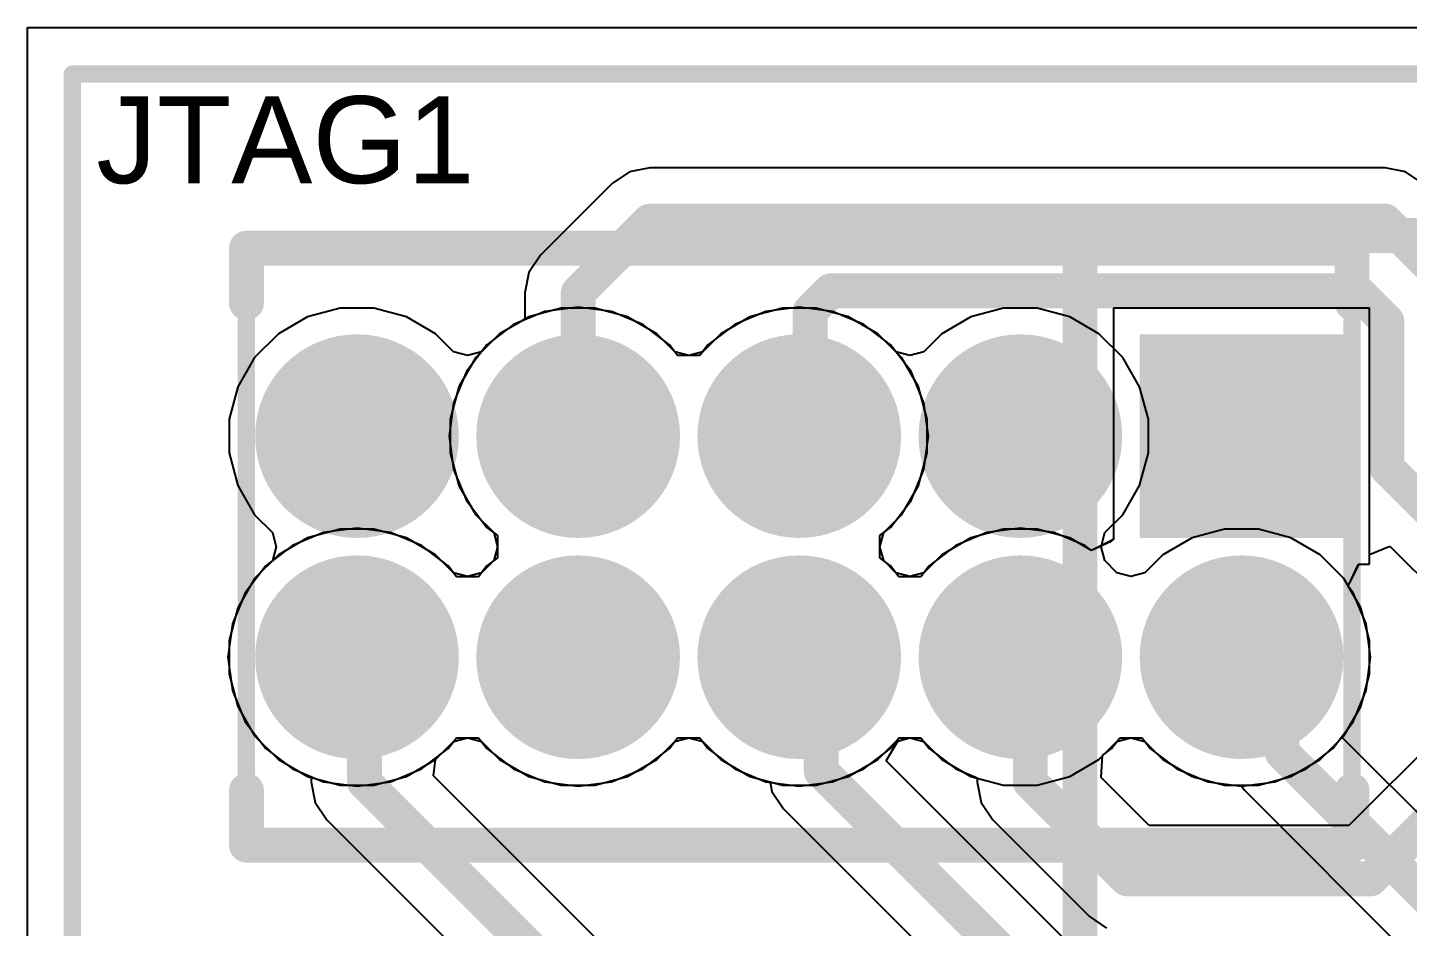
# Model space of a CAD drawing. Header units: inches. Extents: x 0.3 to 52.1, y -1.7 to 36.7.
# Drawn here: x 0.31 to 8.23, y 29.53 to 34.69 of the extents above; entities that cross this region are included whole.
import ezdxf

# ---------------------------------------------------------------- set-up
doc = ezdxf.new("R2010")
doc.units = ezdxf.units.IN
for name, color, linetype in [('Bottom Layer', 5, 'Continuous'), ('Bottom Solder', 6, 'Continuous'), ('Internal1', 16, 'Continuous'), ('Internal2', 76, 'Continuous'), ('Multi-Layer', 9, 'Continuous'), ('Pad Holes', 156, 'Continuous'), ('Top Assembly', 216, 'Continuous'), ('Top Component Outline', 6, 'Continuous'), ('Top Layer', 1, 'Continuous'), ('Top Overlay', 2, 'Continuous'), ('Top Solder', 216, 'Continuous'), ('wyswietlacz', 56, 'Continuous')]:
    doc.layers.add(name, color=color, linetype=linetype)
doc.styles.add('Arial', font='', dxfattribs={"height": 0.2})
doc.styles.get('Arial').set_extended_font_data('Arial')

# ---------------------------------------------------------------- blocks, each defined once
blk = doc.blocks.new('2002111100010T1LF_114')
at = {"layer": 'Bottom Layer'}
h = blk.add_hatch(color=5, dxfattribs=at)
edge = h.paths.add_edge_path()
edge.add_arc((0, 1.27), 0.535, 0, 360)
h = blk.add_hatch(color=5, dxfattribs=at)
edge = h.paths.add_edge_path()
edge.add_arc((1.27, 1.27), 0.535, 0, 360)
h = blk.add_hatch(color=5, dxfattribs=at)
edge = h.paths.add_edge_path()
edge.add_arc((2.54, 1.27), 0.535, 0, 360)
h = blk.add_hatch(color=5, dxfattribs=at)
edge = h.paths.add_edge_path()
edge.add_arc((3.81, 1.27), 0.535, 0, 360)
h = blk.add_hatch(color=5, dxfattribs=at)
edge = h.paths.add_edge_path()
edge.add_arc((5.08, 1.27), 0.535, 0, 360)
blk.add_hatch(color=5, dxfattribs=at).paths.add_polyline_path([(-0.535, 0.535), (0.535, 0.535), (0.535, -0.535), (-0.535, -0.535)])
h = blk.add_hatch(color=5, dxfattribs=at)
edge = h.paths.add_edge_path()
edge.add_arc((1.27, 0), 0.535, 0, 360)
h = blk.add_hatch(color=5, dxfattribs=at)
edge = h.paths.add_edge_path()
edge.add_arc((2.54, 0), 0.535, 0, 360)
h = blk.add_hatch(color=5, dxfattribs=at)
edge = h.paths.add_edge_path()
edge.add_arc((3.81, 0), 0.535, 0, 360)
h = blk.add_hatch(color=5, dxfattribs=at)
edge = h.paths.add_edge_path()
edge.add_arc((5.08, 0), 0.535, 0, 360)
at = {"layer": 'Bottom Solder'}
h = blk.add_hatch(color=6, dxfattribs=at)
edge = h.paths.add_edge_path()
edge.add_arc((0, 1.27), 0.585, 0, 360)
h = blk.add_hatch(color=6, dxfattribs=at)
edge = h.paths.add_edge_path()
edge.add_arc((1.27, 1.27), 0.585, 0, 360)
h = blk.add_hatch(color=6, dxfattribs=at)
edge = h.paths.add_edge_path()
edge.add_arc((2.54, 1.27), 0.585, 0, 360)
h = blk.add_hatch(color=6, dxfattribs=at)
edge = h.paths.add_edge_path()
edge.add_arc((3.81, 1.27), 0.585, 0, 360)
h = blk.add_hatch(color=6, dxfattribs=at)
edge = h.paths.add_edge_path()
edge.add_arc((5.08, 1.27), 0.585, 0, 360)
blk.add_hatch(color=6, dxfattribs=at).paths.add_polyline_path([(-0.585, 0.585), (0.585, 0.585), (0.585, -0.585), (-0.585, -0.585)])
h = blk.add_hatch(color=6, dxfattribs=at)
edge = h.paths.add_edge_path()
edge.add_arc((1.27, 0), 0.585, 0, 360)
h = blk.add_hatch(color=6, dxfattribs=at)
edge = h.paths.add_edge_path()
edge.add_arc((2.54, 0), 0.585, 0, 360)
h = blk.add_hatch(color=6, dxfattribs=at)
edge = h.paths.add_edge_path()
edge.add_arc((3.81, 0), 0.585, 0, 360)
h = blk.add_hatch(color=6, dxfattribs=at)
edge = h.paths.add_edge_path()
edge.add_arc((5.08, 0), 0.585, 0, 360)
at = {"layer": 'Internal1'}
h = blk.add_hatch(color=16, dxfattribs=at)
edge = h.paths.add_edge_path()
edge.add_arc((0, 1.27), 0.535, 0, 360)
h = blk.add_hatch(color=16, dxfattribs=at)
edge = h.paths.add_edge_path()
edge.add_arc((1.27, 1.27), 0.535, 0, 360)
h = blk.add_hatch(color=16, dxfattribs=at)
edge = h.paths.add_edge_path()
edge.add_arc((2.54, 1.27), 0.535, 0, 360)
h = blk.add_hatch(color=16, dxfattribs=at)
edge = h.paths.add_edge_path()
edge.add_arc((3.81, 1.27), 0.535, 0, 360)
h = blk.add_hatch(color=16, dxfattribs=at)
edge = h.paths.add_edge_path()
edge.add_arc((5.08, 1.27), 0.535, 0, 360)
blk.add_hatch(color=16, dxfattribs=at).paths.add_polyline_path([(-0.535, 0.535), (0.535, 0.535), (0.535, -0.535), (-0.535, -0.535)])
h = blk.add_hatch(color=16, dxfattribs=at)
edge = h.paths.add_edge_path()
edge.add_arc((1.27, 0), 0.535, 0, 360)
h = blk.add_hatch(color=16, dxfattribs=at)
edge = h.paths.add_edge_path()
edge.add_arc((2.54, 0), 0.535, 0, 360)
h = blk.add_hatch(color=16, dxfattribs=at)
edge = h.paths.add_edge_path()
edge.add_arc((3.81, 0), 0.535, 0, 360)
h = blk.add_hatch(color=16, dxfattribs=at)
edge = h.paths.add_edge_path()
edge.add_arc((5.08, 0), 0.535, 0, 360)
at = {"layer": 'Internal2'}
h = blk.add_hatch(color=76, dxfattribs=at)
edge = h.paths.add_edge_path()
edge.add_arc((0, 1.27), 0.535, 0, 360)
h = blk.add_hatch(color=76, dxfattribs=at)
edge = h.paths.add_edge_path()
edge.add_arc((1.27, 1.27), 0.535, 0, 360)
h = blk.add_hatch(color=76, dxfattribs=at)
edge = h.paths.add_edge_path()
edge.add_arc((2.54, 1.27), 0.535, 0, 360)
h = blk.add_hatch(color=76, dxfattribs=at)
edge = h.paths.add_edge_path()
edge.add_arc((3.81, 1.27), 0.535, 0, 360)
h = blk.add_hatch(color=76, dxfattribs=at)
edge = h.paths.add_edge_path()
edge.add_arc((5.08, 1.27), 0.535, 0, 360)
blk.add_hatch(color=76, dxfattribs=at).paths.add_polyline_path([(-0.535, 0.535), (0.535, 0.535), (0.535, -0.535), (-0.535, -0.535)])
h = blk.add_hatch(color=76, dxfattribs=at)
edge = h.paths.add_edge_path()
edge.add_arc((1.27, 0), 0.535, 0, 360)
h = blk.add_hatch(color=76, dxfattribs=at)
edge = h.paths.add_edge_path()
edge.add_arc((2.54, 0), 0.535, 0, 360)
h = blk.add_hatch(color=76, dxfattribs=at)
edge = h.paths.add_edge_path()
edge.add_arc((3.81, 0), 0.535, 0, 360)
h = blk.add_hatch(color=76, dxfattribs=at)
edge = h.paths.add_edge_path()
edge.add_arc((5.08, 0), 0.535, 0, 360)
at = {"layer": 'Multi-Layer'}
h = blk.add_hatch(color=9, dxfattribs=at)
edge = h.paths.add_edge_path()
edge.add_arc((0, 1.27), 0.535, 0, 360)
h = blk.add_hatch(color=9, dxfattribs=at)
edge = h.paths.add_edge_path()
edge.add_arc((1.27, 1.27), 0.535, 0, 360)
h = blk.add_hatch(color=9, dxfattribs=at)
edge = h.paths.add_edge_path()
edge.add_arc((2.54, 1.27), 0.535, 0, 360)
h = blk.add_hatch(color=9, dxfattribs=at)
edge = h.paths.add_edge_path()
edge.add_arc((3.81, 1.27), 0.535, 0, 360)
h = blk.add_hatch(color=9, dxfattribs=at)
edge = h.paths.add_edge_path()
edge.add_arc((5.08, 1.27), 0.535, 0, 360)
blk.add_hatch(color=9, dxfattribs=at).paths.add_polyline_path([(-0.535, 0.535), (0.535, 0.535), (0.535, -0.535), (-0.535, -0.535)])
h = blk.add_hatch(color=9, dxfattribs=at)
edge = h.paths.add_edge_path()
edge.add_arc((1.27, 0), 0.535, 0, 360)
h = blk.add_hatch(color=9, dxfattribs=at)
edge = h.paths.add_edge_path()
edge.add_arc((2.54, 0), 0.535, 0, 360)
h = blk.add_hatch(color=9, dxfattribs=at)
edge = h.paths.add_edge_path()
edge.add_arc((3.81, 0), 0.535, 0, 360)
h = blk.add_hatch(color=9, dxfattribs=at)
edge = h.paths.add_edge_path()
edge.add_arc((5.08, 0), 0.535, 0, 360)
at = {"layer": 'Pad Holes'}
h = blk.add_hatch(color=7, dxfattribs=at)
edge = h.paths.add_edge_path()
edge.add_arc((0, 1.27), 0.375, 0, 360)
h = blk.add_hatch(color=7, dxfattribs=at)
edge = h.paths.add_edge_path()
edge.add_arc((1.27, 1.27), 0.375, 0, 360)
h = blk.add_hatch(color=7, dxfattribs=at)
edge = h.paths.add_edge_path()
edge.add_arc((2.54, 1.27), 0.375, 0, 360)
h = blk.add_hatch(color=7, dxfattribs=at)
edge = h.paths.add_edge_path()
edge.add_arc((3.81, 1.27), 0.375, 0, 360)
h = blk.add_hatch(color=7, dxfattribs=at)
edge = h.paths.add_edge_path()
edge.add_arc((5.08, 1.27), 0.375, 0, 360)
h = blk.add_hatch(color=7, dxfattribs=at)
edge = h.paths.add_edge_path()
edge.add_arc((0, 0), 0.375, 0, 360)
h = blk.add_hatch(color=7, dxfattribs=at)
edge = h.paths.add_edge_path()
edge.add_arc((1.27, 0), 0.375, 0, 360)
h = blk.add_hatch(color=7, dxfattribs=at)
edge = h.paths.add_edge_path()
edge.add_arc((2.54, 0), 0.375, 0, 360)
h = blk.add_hatch(color=7, dxfattribs=at)
edge = h.paths.add_edge_path()
edge.add_arc((3.81, 0), 0.375, 0, 360)
h = blk.add_hatch(color=7, dxfattribs=at)
edge = h.paths.add_edge_path()
edge.add_arc((5.08, 0), 0.375, 0, 360)
at = {"layer": 'Top Layer'}
h = blk.add_hatch(color=1, dxfattribs=at)
edge = h.paths.add_edge_path()
edge.add_arc((0, 1.27), 0.535, 0, 360)
h = blk.add_hatch(color=1, dxfattribs=at)
edge = h.paths.add_edge_path()
edge.add_arc((1.27, 1.27), 0.535, 0, 360)
h = blk.add_hatch(color=1, dxfattribs=at)
edge = h.paths.add_edge_path()
edge.add_arc((2.54, 1.27), 0.535, 0, 360)
h = blk.add_hatch(color=1, dxfattribs=at)
edge = h.paths.add_edge_path()
edge.add_arc((3.81, 1.27), 0.535, 0, 360)
h = blk.add_hatch(color=1, dxfattribs=at)
edge = h.paths.add_edge_path()
edge.add_arc((5.08, 1.27), 0.535, 0, 360)
blk.add_hatch(color=1, dxfattribs=at).paths.add_polyline_path([(-0.535, 0.535), (0.535, 0.535), (0.535, -0.535), (-0.535, -0.535)])
h = blk.add_hatch(color=1, dxfattribs=at)
edge = h.paths.add_edge_path()
edge.add_arc((1.27, 0), 0.535, 0, 360)
h = blk.add_hatch(color=1, dxfattribs=at)
edge = h.paths.add_edge_path()
edge.add_arc((2.54, 0), 0.535, 0, 360)
h = blk.add_hatch(color=1, dxfattribs=at)
edge = h.paths.add_edge_path()
edge.add_arc((3.81, 0), 0.535, 0, 360)
h = blk.add_hatch(color=1, dxfattribs=at)
edge = h.paths.add_edge_path()
edge.add_arc((5.08, 0), 0.535, 0, 360)
at = {"layer": 'Top Solder'}
h = blk.add_hatch(color=216, dxfattribs=at)
edge = h.paths.add_edge_path()
edge.add_arc((0, 1.27), 0.585, 0, 360)
h = blk.add_hatch(color=216, dxfattribs=at)
edge = h.paths.add_edge_path()
edge.add_arc((1.27, 1.27), 0.585, 0, 360)
h = blk.add_hatch(color=216, dxfattribs=at)
edge = h.paths.add_edge_path()
edge.add_arc((2.54, 1.27), 0.585, 0, 360)
h = blk.add_hatch(color=216, dxfattribs=at)
edge = h.paths.add_edge_path()
edge.add_arc((3.81, 1.27), 0.585, 0, 360)
h = blk.add_hatch(color=216, dxfattribs=at)
edge = h.paths.add_edge_path()
edge.add_arc((5.08, 1.27), 0.585, 0, 360)
blk.add_hatch(color=216, dxfattribs=at).paths.add_polyline_path([(-0.585, 0.585), (0.585, 0.585), (0.585, -0.585), (-0.585, -0.585)])
h = blk.add_hatch(color=216, dxfattribs=at)
edge = h.paths.add_edge_path()
edge.add_arc((1.27, 0), 0.585, 0, 360)
h = blk.add_hatch(color=216, dxfattribs=at)
edge = h.paths.add_edge_path()
edge.add_arc((2.54, 0), 0.585, 0, 360)
h = blk.add_hatch(color=216, dxfattribs=at)
edge = h.paths.add_edge_path()
edge.add_arc((3.81, 0), 0.585, 0, 360)
h = blk.add_hatch(color=216, dxfattribs=at)
edge = h.paths.add_edge_path()
edge.add_arc((5.08, 0), 0.585, 0, 360)
at = {"layer": 'Top Assembly'}
for points in [[(6.715, 3.35, 0.1, 0.1, 0), (6.715, -2.08, 0.1, 0.1, 0)], [(6.715, -2.08, 0.1, 0.1, 0), (-1.635, -2.08, 0.1, 0.1, 0)]]:
    blk.add_lwpolyline(points, format="xyseb", dxfattribs=at)
blk.add_lwpolyline([(6.69, -2.08, 0.05, 0.05, 1), (6.74, -2.08, 0.05, 0.05, 1)], format="xyseb", close=True, dxfattribs=at)
blk.add_lwpolyline([(6.69, -2.08, 0.05, 0.05, 1), (6.74, -2.08, 0.05, 0.05, 1)], format="xyseb", close=True, dxfattribs=at)
at = {"layer": 'Top Component Outline'}
for points in [[(5.715, 2.35, 0.1, 0.1, 0), (-0.635, 2.35, 0.1, 0.1, 0)], [(-0.635, 2.35, 0.1, 0.1, 0), (-0.635, -1.08, 0.1, 0.1, 0)], [(5.715, 2.35, 0.1, 0.1, 0), (5.715, -1.08, 0.1, 0.1, 0)], [(5.715, -1.08, 0.1, 0.1, 0), (-0.635, -1.08, 0.1, 0.1, 0)]]:
    blk.add_lwpolyline(points, format="xyseb", dxfattribs=at)
for points in [[(-0.66, 2.35, 0.05, 0.05, 1), (-0.61, 2.35, 0.05, 0.05, 1)], [(-0.66, 2.35, 0.05, 0.05, 1), (-0.61, 2.35, 0.05, 0.05, 1)], [(5.69, 2.35, 0.05, 0.05, 1), (5.74, 2.35, 0.05, 0.05, 1)], [(5.69, 2.35, 0.05, 0.05, 1), (5.74, 2.35, 0.05, 0.05, 1)], [(-0.66, -1.08, 0.05, 0.05, 1), (-0.61, -1.08, 0.05, 0.05, 1)], [(-0.66, -1.08, 0.05, 0.05, 1), (-0.61, -1.08, 0.05, 0.05, 1)], [(5.69, -1.08, 0.05, 0.05, 1), (5.74, -1.08, 0.05, 0.05, 1)], [(5.69, -1.08, 0.05, 0.05, 1), (5.74, -1.08, 0.05, 0.05, 1)]]:
    blk.add_lwpolyline(points, format="xyseb", close=True, dxfattribs=at)
at = {"layer": 'Top Overlay'}
for points in [[(-0.635, 2.35, 0.2, 0.2, 0), (-0.635, 2.035, 0.2, 0.2, 0)], [(5.715, 2.35, 0.2, 0.2, 0), (-0.635, 2.35, 0.2, 0.2, 0)], [(5.715, 2.35, 0.2, 0.2, 0), (5.715, 2.035, 0.2, 0.2, 0)], [(-0.635, -0.765, 0.2, 0.2, 0), (-0.635, -1.08, 0.2, 0.2, 0)], [(5.715, -0.765, 0.2, 0.2, 0), (5.715, -1.08, 0.2, 0.2, 0)], [(5.715, -1.08, 0.2, 0.2, 0), (-0.635, -1.08, 0.2, 0.2, 0)]]:
    blk.add_lwpolyline(points, format="xyseb", dxfattribs=at)
for points in [[(-0.685, 2.35, 0.1, 0.1, 1), (-0.585, 2.35, 0.1, 0.1, 1)], [(-0.685, 2.35, 0.1, 0.1, 1), (-0.585, 2.35, 0.1, 0.1, 1)], [(5.665, 2.35, 0.1, 0.1, 1), (5.765, 2.35, 0.1, 0.1, 1)], [(5.665, 2.35, 0.1, 0.1, 1), (5.765, 2.35, 0.1, 0.1, 1)], [(-0.685, 2.035, 0.1, 0.1, 1), (-0.585, 2.035, 0.1, 0.1, 1)], [(5.665, 2.035, 0.1, 0.1, 1), (5.765, 2.035, 0.1, 0.1, 1)], [(-0.685, -0.765, 0.1, 0.1, 1), (-0.585, -0.765, 0.1, 0.1, 1)], [(5.665, -0.765, 0.1, 0.1, 1), (5.765, -0.765, 0.1, 0.1, 1)], [(-0.685, -1.08, 0.1, 0.1, 1), (-0.585, -1.08, 0.1, 0.1, 1)], [(-0.685, -1.08, 0.1, 0.1, 1), (-0.585, -1.08, 0.1, 0.1, 1)], [(5.665, -1.08, 0.1, 0.1, 1), (5.765, -1.08, 0.1, 0.1, 1)], [(5.665, -1.08, 0.1, 0.1, 1), (5.765, -1.08, 0.1, 0.1, 1)]]:
    blk.add_lwpolyline(points, format="xyseb", close=True, dxfattribs=at)

msp = doc.modelspace()

# ---------------------------------------------------------------- linework, layer by layer
at = {"layer": 'Bottom Layer'}
for p, q in [((0.3059, 25.6267), (0.3059, 34.6941)), ((0.3059, 34.6941), (16.9304, 34.6941)), ((3.276, 33.0633), (3.0972, 32.9893)), ((3.4679, 33.0886), (3.276, 33.0633)), ((3.6597, 33.0633), (3.4679, 33.0886)), ((3.8385, 32.9893), (3.6597, 33.0633)), ((4.546, 33.0633), (4.3672, 32.9893)), ((4.7379, 33.0886), (4.546, 33.0633)), ((4.9297, 33.0633), (4.7379, 33.0886)), ((5.1085, 32.9893), (4.9297, 33.0633)), ((8.0129, 33.0822), (6.5429, 33.0822)), ((6.5429, 33.0822), (6.5429, 31.7532)), ((8.0129, 31.6122), (8.0129, 33.0822)), ((3.0972, 32.9893), (2.9436, 32.8714)), ((3.9921, 32.8714), (3.8385, 32.9893)), ((4.3672, 32.9893), (4.2136, 32.8714)), ((5.2621, 32.8714), (5.1085, 32.9893)), ((2.9436, 32.8714), (2.8258, 32.7179)), ((4.0394, 32.8098), (3.9921, 32.8714)), ((4.1664, 32.8098), (4.0394, 32.8098)), ((4.2136, 32.8714), (4.1664, 32.8098)), ((5.3799, 32.7179), (5.2621, 32.8714)), ((2.8258, 32.7179), (2.7518, 32.5391)), ((5.4539, 32.5391), (5.3799, 32.7179)), ((2.7518, 32.5391), (2.7265, 32.3472)), ((5.4792, 32.3472), (5.4539, 32.5391)), ((2.7265, 32.3472), (2.7518, 32.1554)), ((5.4539, 32.1554), (5.4792, 32.3472)), ((2.7518, 32.1554), (2.8258, 31.9766)), ((5.3799, 31.9766), (5.4539, 32.1554)), ((9.8591, 32.0752), (7.8937, 30.1099)), ((2.8258, 31.9766), (2.9436, 31.823)), ((5.2621, 31.823), (5.3799, 31.9766)), ((2.006, 31.7933), (1.8272, 31.7193)), ((2.1979, 31.8186), (2.006, 31.7933)), ((2.3897, 31.7933), (2.1979, 31.8186)), ((2.5685, 31.7193), (2.3897, 31.7933)), ((2.9436, 31.823), (3.0053, 31.7757)), ((5.2004, 31.7757), (5.2621, 31.823)), ((5.816, 31.7933), (5.6372, 31.7193)), ((6.0079, 31.8186), (5.816, 31.7933)), ((6.1997, 31.7933), (6.0079, 31.8186)), ((6.3785, 31.7193), (6.1997, 31.7933)), ((1.8272, 31.7193), (1.6736, 31.6014)), ((2.7221, 31.6014), (2.5685, 31.7193)), ((3.0053, 31.7757), (3.0053, 31.6487)), ((5.2004, 31.6487), (5.2004, 31.7757)), ((5.6372, 31.7193), (5.4836, 31.6014)), ((6.4159, 31.6906), (6.3785, 31.7193)), ((6.5429, 31.7532), (6.4159, 31.6906)), ((3.0053, 31.6487), (2.9436, 31.6014)), ((5.2621, 31.6014), (5.2004, 31.6487)), ((1.6736, 31.6014), (1.5558, 31.4479)), ((2.7694, 31.5398), (2.7221, 31.6014)), ((2.9436, 31.6014), (2.8964, 31.5398)), ((5.3094, 31.5398), (5.2621, 31.6014)), ((5.4836, 31.6014), (5.4364, 31.5398)), ((7.8912, 31.4852), (7.9539, 31.6122)), ((7.9539, 31.6122), (8.0129, 31.6122)), ((2.8964, 31.5398), (2.7694, 31.5398)), ((5.4364, 31.5398), (5.3094, 31.5398)), ((7.9199, 31.4479), (7.8912, 31.4852)), ((1.5558, 31.4479), (1.4818, 31.2691)), ((7.9939, 31.2691), (7.9199, 31.4479)), ((1.4818, 31.2691), (1.4565, 31.0772)), ((8.0192, 31.0772), (7.9939, 31.2691)), ((1.4565, 31.0772), (1.4818, 30.8854)), ((7.9939, 30.8854), (8.0192, 31.0772)), ((1.4818, 30.8854), (1.5558, 30.7066)), ((7.9199, 30.7066), (7.9939, 30.8854)), ((1.5558, 30.7066), (1.6736, 30.553)), ((7.8021, 30.553), (7.9199, 30.7066)), ((2.7221, 30.553), (2.7694, 30.6147)), ((2.7694, 30.6147), (2.8964, 30.6147)), ((2.8964, 30.6147), (2.9436, 30.553)), ((3.9921, 30.553), (4.0394, 30.6147)), ((4.0394, 30.6147), (4.1664, 30.6147)), ((4.1664, 30.6147), (4.2136, 30.553)), ((5.2621, 30.553), (5.3094, 30.6147)), ((5.3094, 30.6147), (5.4364, 30.6147)), ((5.4364, 30.6147), (5.4836, 30.553)), ((6.5321, 30.553), (6.5794, 30.6147)), ((6.5794, 30.6147), (6.7064, 30.6147)), ((6.7064, 30.6147), (6.7536, 30.553)), ((1.6736, 30.553), (1.8272, 30.4352)), ((2.5685, 30.4352), (2.7221, 30.553)), ((2.9436, 30.553), (3.0972, 30.4352)), ((3.8385, 30.4352), (3.9921, 30.553)), ((4.2136, 30.553), (4.3672, 30.4352)), ((5.1085, 30.4352), (5.2621, 30.553)), ((5.4836, 30.553), (5.6372, 30.4352)), ((6.4711, 30.3859), (6.4794, 30.5126)), ((6.4794, 30.5126), (6.5321, 30.553)), ((6.7536, 30.553), (6.9072, 30.4352)), ((7.6485, 30.4352), (7.8021, 30.553)), ((1.8272, 30.4352), (2.006, 30.3612)), ((2.3897, 30.3612), (2.5685, 30.4352)), ((3.0972, 30.4352), (3.276, 30.3612)), ((3.6597, 30.3612), (3.8385, 30.4352)), ((4.3672, 30.4352), (4.546, 30.3612)), ((4.9297, 30.3612), (5.1085, 30.4352)), ((5.6372, 30.4352), (5.7591, 30.3847)), ((6.9072, 30.4352), (7.086, 30.3612)), ((7.4697, 30.3612), (7.6485, 30.4352)), ((2.006, 30.3612), (2.1979, 30.3359)), ((2.1979, 30.3359), (2.3897, 30.3612)), ((3.276, 30.3612), (3.4679, 30.3359)), ((3.4679, 30.3359), (3.6597, 30.3612)), ((4.546, 30.3612), (4.7379, 30.3359)), ((4.7379, 30.3359), (4.9297, 30.3612)), ((5.7591, 30.3847), (5.7591, 30.3594)), ((5.7591, 30.3594), (5.7591, 30.3594)), ((5.7591, 30.3594), (5.7824, 30.2423)), ((6.7471, 30.1099), (6.4711, 30.3859)), ((7.086, 30.3612), (7.2779, 30.3359)), ((7.2779, 30.3359), (7.4697, 30.3612)), ((5.7824, 30.2423), (5.8487, 30.1431)), ((5.8487, 30.1431), (6.4041, 29.5877)), ((7.8937, 30.1099), (6.7471, 30.1099)), ((6.4041, 29.5877), (6.4041, 29.5877)), ((6.4041, 29.5877), (6.5033, 29.5214))]:
    msp.add_line(p, q, dxfattribs=at)
for points in [[(8.0204, 29.804, 0.2, 0.2, 0), (10.0754, 31.8589, 0.2, 0.2, 0)], [(6.0079, 31.0772, 0.2, 0.2, 0), (6.0649, 31.0202, 0.2, 0.2, 0)], [(6.0649, 30.3594, 0.2, 0.2, 0), (6.0649, 31.0202, 0.2, 0.2, 0)], [(6.0649, 30.3594, 0.2, 0.2, 0), (6.6204, 29.804, 0.2, 0.2, 0)], [(6.6204, 29.804, 0.2, 0.2, 0), (8.0204, 29.804, 0.2, 0.2, 0)]]:
    msp.add_lwpolyline(points, format="xyseb", dxfattribs=at)
for points in [[(5.9579, 31.0772, 0.1, 0.1, 1), (6.0579, 31.0772, 0.1, 0.1, 1)], [(6.0149, 31.0202, 0.1, 0.1, 1), (6.1149, 31.0202, 0.1, 0.1, 1)], [(6.0149, 31.0202, 0.1, 0.1, 1), (6.1149, 31.0202, 0.1, 0.1, 1)], [(6.0149, 30.3594, 0.1, 0.1, 1), (6.1149, 30.3594, 0.1, 0.1, 1)], [(6.0149, 30.3594, 0.1, 0.1, 1), (6.1149, 30.3594, 0.1, 0.1, 1)], [(6.5704, 29.804, 0.1, 0.1, 1), (6.6704, 29.804, 0.1, 0.1, 1)], [(6.5704, 29.804, 0.1, 0.1, 1), (6.6704, 29.804, 0.1, 0.1, 1)], [(7.9704, 29.804, 0.1, 0.1, 1), (8.0704, 29.804, 0.1, 0.1, 1)], [(7.9704, 29.804, 0.1, 0.1, 1), (8.0704, 29.804, 0.1, 0.1, 1)]]:
    msp.add_lwpolyline(points, format="xyseb", close=True, dxfattribs=at)
at = {"layer": 'Internal1'}
for p, q in [((0.3059, 25.6267), (0.3059, 34.6941)), ((0.3059, 34.6941), (16.9304, 34.6941)), ((3.3711, 33.0822), (3.1842, 33.0322)), ((3.5646, 33.0822), (3.3711, 33.0822)), ((3.7516, 33.0322), (3.5646, 33.0822)), ((4.6411, 33.0822), (4.4542, 33.0322)), ((4.8346, 33.0822), (4.6411, 33.0822)), ((5.0216, 33.0322), (4.8346, 33.0822)), ((8.0129, 33.0822), (6.5429, 33.0822)), ((6.5429, 33.0822), (6.5429, 31.7577)), ((8.0129, 31.6122), (8.0129, 33.0822)), ((3.1842, 33.0322), (3.0166, 32.9354)), ((3.9192, 32.9354), (3.7516, 33.0322)), ((4.4542, 33.0322), (4.2866, 32.9354)), ((5.1892, 32.9354), (5.0216, 33.0322)), ((3.0166, 32.9354), (2.8797, 32.7985)), ((4.0224, 32.8321), (3.9192, 32.9354)), ((4.2866, 32.9354), (4.1833, 32.8321)), ((5.326, 32.7985), (5.1892, 32.9354)), ((4.1029, 32.8109), (4.0224, 32.8321)), ((4.1833, 32.8321), (4.1029, 32.8109)), ((2.8797, 32.7985), (2.7829, 32.6309)), ((5.4228, 32.6309), (5.326, 32.7985)), ((2.7829, 32.6309), (2.7329, 32.444)), ((5.4729, 32.444), (5.4228, 32.6309)), ((2.7329, 32.444), (2.7329, 32.2505)), ((5.4729, 32.2505), (5.4729, 32.444)), ((2.7329, 32.2505), (2.7829, 32.0635)), ((5.4228, 32.0635), (5.4729, 32.2505)), ((2.7829, 32.0635), (2.8797, 31.8959)), ((5.326, 31.8959), (5.4228, 32.0635)), ((2.8797, 31.8959), (2.983, 31.7927)), ((5.2227, 31.7927), (5.326, 31.8959)), ((2.1011, 31.8122), (1.9142, 31.7622)), ((2.2946, 31.8122), (2.1011, 31.8122)), ((2.4816, 31.7622), (2.2946, 31.8122)), ((2.983, 31.7927), (3.0042, 31.7122)), ((5.2015, 31.7122), (5.2227, 31.7927)), ((5.9111, 31.8122), (5.7242, 31.7622)), ((6.1046, 31.8122), (5.9111, 31.8122)), ((6.2916, 31.7622), (6.1046, 31.8122)), ((1.9142, 31.7622), (1.7466, 31.6654)), ((2.6492, 31.6654), (2.4816, 31.7622)), ((3.0042, 31.7122), (2.983, 31.6318)), ((5.2227, 31.6318), (5.2015, 31.7122)), ((5.7242, 31.7622), (5.5566, 31.6654)), ((6.4159, 31.6904), (6.2916, 31.7622)), ((6.5293, 31.7428), (6.4159, 31.6904)), ((6.5429, 31.7577), (6.5293, 31.7428)), ((1.7466, 31.6654), (1.6097, 31.5285)), ((2.7524, 31.5621), (2.6492, 31.6654)), ((2.983, 31.6318), (2.9133, 31.5621)), ((5.2924, 31.5621), (5.2227, 31.6318)), ((5.5566, 31.6654), (5.4533, 31.5621)), ((2.8329, 31.5409), (2.7524, 31.5621)), ((2.9133, 31.5621), (2.8329, 31.5409)), ((5.3729, 31.5409), (5.2924, 31.5621)), ((5.4533, 31.5621), (5.3729, 31.5409)), ((7.891, 31.4852), (7.9497, 31.6122)), ((7.9497, 31.6122), (8.0129, 31.6122)), ((1.6097, 31.5285), (1.5129, 31.3609)), ((7.9628, 31.3609), (7.891, 31.4852)), ((1.5129, 31.3609), (1.4629, 31.174)), ((8.0129, 31.174), (7.9628, 31.3609)), ((1.4629, 31.174), (1.4629, 30.9805)), ((8.0129, 30.9805), (8.0129, 31.174)), ((1.4629, 30.9805), (1.5129, 30.7935)), ((7.9628, 30.7935), (8.0129, 30.9805)), ((1.5129, 30.7935), (1.6097, 30.6259)), ((7.866, 30.6259), (7.9628, 30.7935)), ((1.6097, 30.6259), (1.7466, 30.4891)), ((2.6492, 30.4891), (2.7524, 30.5924)), ((2.7524, 30.5924), (2.8329, 30.6136)), ((2.8329, 30.6136), (2.9133, 30.5924)), ((2.9133, 30.5924), (3.0166, 30.4891)), ((3.9192, 30.4891), (4.0224, 30.5924)), ((4.0224, 30.5924), (4.1029, 30.6136)), ((4.1029, 30.6136), (4.1833, 30.5924)), ((4.1833, 30.5924), (4.2866, 30.4891)), ((5.1892, 30.4891), (5.2924, 30.5924)), ((5.2924, 30.5924), (5.3729, 30.6136)), ((5.3729, 30.6136), (5.4533, 30.5924)), ((5.4533, 30.5924), (5.5566, 30.4891)), ((6.4592, 30.4891), (6.5624, 30.5924)), ((6.5624, 30.5924), (6.6429, 30.6136)), ((6.6429, 30.6136), (6.7233, 30.5924)), ((6.7233, 30.5924), (6.8266, 30.4891)), ((7.7292, 30.4891), (7.866, 30.6259)), ((1.7466, 30.4891), (1.9142, 30.3923)), ((2.4816, 30.3923), (2.6492, 30.4891)), ((3.0166, 30.4891), (3.1842, 30.3923)), ((3.7516, 30.3923), (3.9192, 30.4891)), ((4.2866, 30.4891), (4.4542, 30.3923)), ((5.0216, 30.3923), (5.1892, 30.4891)), ((5.5566, 30.4891), (5.7242, 30.3923)), ((6.2916, 30.3923), (6.4592, 30.4891)), ((6.8266, 30.4891), (6.9942, 30.3923)), ((7.5616, 30.3923), (7.7292, 30.4891)), ((1.9142, 30.3923), (2.1011, 30.3422)), ((2.2946, 30.3422), (2.4816, 30.3923)), ((3.1842, 30.3923), (3.3711, 30.3422)), ((3.5646, 30.3422), (3.7516, 30.3923)), ((4.4542, 30.3923), (4.6411, 30.3422)), ((4.8346, 30.3422), (5.0216, 30.3923)), ((5.7242, 30.3923), (5.9111, 30.3422)), ((6.1046, 30.3422), (6.2916, 30.3923)), ((6.9942, 30.3923), (7.1811, 30.3422)), ((7.3746, 30.3422), (7.5616, 30.3923)), ((2.1011, 30.3422), (2.2946, 30.3422)), ((3.3711, 30.3422), (3.5646, 30.3422)), ((4.6411, 30.3422), (4.8346, 30.3422)), ((5.9111, 30.3422), (6.1046, 30.3422)), ((7.1811, 30.3422), (7.3746, 30.3422))]:
    msp.add_line(p, q, dxfattribs=at)
at = {"layer": 'Internal2'}
for p, q in [((0.3059, 25.6267), (0.3059, 34.6941)), ((0.3059, 34.6941), (15.5857, 34.6941)), ((2.1011, 33.0822), (1.9142, 33.0322)), ((2.2946, 33.0822), (2.1011, 33.0822)), ((2.4816, 33.0322), (2.2946, 33.0822)), ((3.3711, 33.0822), (3.1842, 33.0322)), ((3.5646, 33.0822), (3.3711, 33.0822)), ((3.7516, 33.0322), (3.5646, 33.0822)), ((4.6411, 33.0822), (4.4542, 33.0322)), ((4.8346, 33.0822), (4.6411, 33.0822)), ((5.0216, 33.0322), (4.8346, 33.0822)), ((5.9111, 33.0822), (5.7242, 33.0322)), ((6.1046, 33.0822), (5.9111, 33.0822)), ((6.2916, 33.0322), (6.1046, 33.0822)), ((1.9142, 33.0322), (1.7466, 32.9354)), ((2.6492, 32.9354), (2.4816, 33.0322)), ((3.1842, 33.0322), (3.0166, 32.9354)), ((3.9192, 32.9354), (3.7516, 33.0322)), ((4.4542, 33.0322), (4.2866, 32.9354)), ((5.1892, 32.9354), (5.0216, 33.0322)), ((5.7242, 33.0322), (5.5566, 32.9354)), ((6.4592, 32.9354), (6.2916, 33.0322)), ((1.7466, 32.9354), (1.6097, 32.7985)), ((2.7524, 32.8321), (2.6492, 32.9354)), ((3.0166, 32.9354), (2.9133, 32.8321)), ((4.0224, 32.8321), (3.9192, 32.9354)), ((4.2866, 32.9354), (4.1833, 32.8321)), ((5.2924, 32.8321), (5.1892, 32.9354)), ((5.5566, 32.9354), (5.4533, 32.8321)), ((6.596, 32.7985), (6.4592, 32.9354)), ((2.8329, 32.8109), (2.7524, 32.8321)), ((2.9133, 32.8321), (2.8329, 32.8109)), ((4.1029, 32.8109), (4.0224, 32.8321)), ((4.1833, 32.8321), (4.1029, 32.8109)), ((5.3729, 32.8109), (5.2924, 32.8321)), ((5.4533, 32.8321), (5.3729, 32.8109)), ((1.6097, 32.7985), (1.5129, 32.6309)), ((6.6928, 32.6309), (6.596, 32.7985)), ((1.5129, 32.6309), (1.4629, 32.444)), ((6.7429, 32.444), (6.6928, 32.6309)), ((1.4629, 32.444), (1.4629, 32.2505)), ((6.7429, 32.2505), (6.7429, 32.444)), ((1.4629, 32.2505), (1.5129, 32.0635)), ((6.6928, 32.0635), (6.7429, 32.2505)), ((1.5129, 32.0635), (1.6097, 31.8959)), ((6.596, 31.8959), (6.6928, 32.0635)), ((1.6097, 31.8959), (1.713, 31.7927)), ((6.4927, 31.7927), (6.596, 31.8959)), ((1.713, 31.7927), (1.7342, 31.7122)), ((6.4715, 31.7122), (6.4927, 31.7927)), ((7.1811, 31.8122), (6.9942, 31.7622)), ((7.3746, 31.8122), (7.1811, 31.8122)), ((7.5616, 31.7622), (7.3746, 31.8122)), ((1.7342, 31.7122), (1.713, 31.6318)), ((6.4927, 31.6318), (6.4715, 31.7122)), ((6.9942, 31.7622), (6.8266, 31.6654)), ((7.7292, 31.6654), (7.5616, 31.7622)), ((1.713, 31.6318), (1.6097, 31.5285)), ((6.5624, 31.5621), (6.4927, 31.6318)), ((6.8266, 31.6654), (6.7233, 31.5621)), ((7.866, 31.5285), (7.7292, 31.6654)), ((6.6429, 31.5409), (6.5624, 31.5621)), ((6.7233, 31.5621), (6.6429, 31.5409)), ((1.6097, 31.5285), (1.5129, 31.3609)), ((7.9628, 31.3609), (7.866, 31.5285)), ((1.5129, 31.3609), (1.4629, 31.174)), ((8.0129, 31.174), (7.9628, 31.3609)), ((1.4629, 31.174), (1.4629, 30.9805)), ((8.0129, 30.9805), (8.0129, 31.174)), ((1.4629, 30.9805), (1.5129, 30.7935)), ((7.9628, 30.7935), (8.0129, 30.9805)), ((1.5129, 30.7935), (1.6097, 30.6259)), ((7.866, 30.6259), (7.9628, 30.7935)), ((1.6097, 30.6259), (1.7466, 30.4891)), ((2.6492, 30.4891), (2.7524, 30.5924)), ((2.7524, 30.5924), (2.8329, 30.6136)), ((2.8329, 30.6136), (2.9133, 30.5924)), ((2.9133, 30.5924), (3.0166, 30.4891)), ((3.9192, 30.4891), (4.0224, 30.5924)), ((4.0224, 30.5924), (4.1029, 30.6136)), ((4.1029, 30.6136), (4.1833, 30.5924)), ((4.1833, 30.5924), (4.2866, 30.4891)), ((5.1892, 30.4891), (5.2924, 30.5924)), ((5.2924, 30.5924), (5.3729, 30.6136)), ((5.3729, 30.6136), (5.4533, 30.5924)), ((5.4533, 30.5924), (5.5566, 30.4891)), ((6.4592, 30.4891), (6.5624, 30.5924)), ((6.5624, 30.5924), (6.6429, 30.6136)), ((6.6429, 30.6136), (6.7233, 30.5924)), ((6.7233, 30.5924), (6.8266, 30.4891)), ((7.7292, 30.4891), (7.866, 30.6259)), ((1.7466, 30.4891), (1.9142, 30.3923)), ((2.4816, 30.3923), (2.6492, 30.4891)), ((3.0166, 30.4891), (3.1842, 30.3923)), ((3.7516, 30.3923), (3.9192, 30.4891)), ((4.2866, 30.4891), (4.4542, 30.3923)), ((5.0216, 30.3923), (5.1892, 30.4891)), ((5.5566, 30.4891), (5.7242, 30.3923)), ((6.2916, 30.3923), (6.4592, 30.4891)), ((6.8266, 30.4891), (6.9942, 30.3923)), ((7.5616, 30.3923), (7.7292, 30.4891)), ((1.9142, 30.3923), (2.1011, 30.3422)), ((2.2946, 30.3422), (2.4816, 30.3923)), ((3.1842, 30.3923), (3.3711, 30.3422)), ((3.5646, 30.3422), (3.7516, 30.3923)), ((4.4542, 30.3923), (4.6411, 30.3422)), ((4.8346, 30.3422), (5.0216, 30.3923)), ((5.7242, 30.3923), (5.9111, 30.3422)), ((6.1046, 30.3422), (6.2916, 30.3923)), ((6.9942, 30.3923), (7.1811, 30.3422)), ((7.3746, 30.3422), (7.5616, 30.3923)), ((2.1011, 30.3422), (2.2946, 30.3422)), ((3.3711, 30.3422), (3.5646, 30.3422)), ((4.6411, 30.3422), (4.8346, 30.3422)), ((5.9111, 30.3422), (6.1046, 30.3422)), ((7.1811, 30.3422), (7.3746, 30.3422))]:
    msp.add_line(p, q, dxfattribs=at)
at = {"layer": 'Top Layer'}
for p, q in [((0.3059, 25.6267), (0.3059, 34.6941)), ((0.3059, 34.6941), (16.9304, 34.6941)), ((3.7622, 33.8648), (3.663, 33.7985)), ((3.8792, 33.8881), (3.7622, 33.8648)), ((8.1028, 33.8881), (3.8792, 33.8881)), ((8.2199, 33.8648), (8.1028, 33.8881)), ((8.1028, 33.8881), (8.1028, 33.8881)), ((8.3191, 33.7985), (8.2199, 33.8648)), ((3.6629, 33.7985), (3.2516, 33.3871)), ((3.663, 33.7985), (3.6629, 33.7985)), ((3.2516, 33.3871), (3.1853, 33.2879)), ((3.1853, 33.2879), (3.162, 33.1709)), ((3.162, 33.1709), (3.162, 33.1708)), ((3.162, 33.1708), (3.162, 33.0193)), ((3.162, 33.0193), (3.0166, 32.9354)), ((3.0166, 32.9354), (2.8797, 32.7985)), ((2.8797, 32.7985), (2.7829, 32.6309)), ((2.7829, 32.6309), (2.7329, 32.444)), ((2.7329, 32.444), (2.7329, 32.2505)), ((2.7329, 32.2505), (2.7829, 32.0635)), ((2.7829, 32.0635), (2.8797, 31.8959)), ((2.8797, 31.8959), (2.983, 31.7927)), ((2.1011, 31.8122), (1.9142, 31.7622)), ((2.2946, 31.8122), (2.1011, 31.8122)), ((2.4816, 31.7622), (2.2946, 31.8122)), ((2.983, 31.7927), (3.0042, 31.7122)), ((1.9142, 31.7622), (1.7466, 31.6654)), ((2.6492, 31.6654), (2.4816, 31.7622)), ((3.0042, 31.7122), (2.983, 31.6318)), ((8.0129, 31.6666), (8.1302, 31.7152)), ((8.1302, 31.7152), (10.3054, 29.54)), ((1.7466, 31.6654), (1.6097, 31.5285)), ((2.7524, 31.5621), (2.6492, 31.6654)), ((2.983, 31.6318), (2.9133, 31.5621)), ((8.0129, 31.6122), (8.0129, 31.6666)), ((2.8329, 31.5409), (2.7524, 31.5621)), ((2.9133, 31.5621), (2.8329, 31.5409)), ((7.891, 31.4852), (7.9497, 31.6122)), ((7.9497, 31.6122), (8.0129, 31.6122)), ((1.6097, 31.5285), (1.5129, 31.3609)), ((7.9628, 31.3609), (7.891, 31.4852)), ((1.5129, 31.3609), (1.4629, 31.174)), ((8.0129, 31.174), (7.9628, 31.3609)), ((1.4629, 31.174), (1.4629, 30.9805)), ((8.0129, 30.9805), (8.0129, 31.174)), ((1.4629, 30.9805), (1.5129, 30.7935)), ((7.9628, 30.7935), (8.0129, 30.9805)), ((1.5129, 30.7935), (1.6097, 30.6259)), ((7.866, 30.6259), (7.9628, 30.7935)), ((1.6097, 30.6259), (1.7466, 30.4891)), ((2.6492, 30.4891), (2.7524, 30.5924)), ((2.7524, 30.5924), (2.8329, 30.6136)), ((2.8329, 30.6136), (2.9133, 30.5924)), ((2.9133, 30.5924), (3.0166, 30.4891)), ((3.9192, 30.4891), (4.0224, 30.5924)), ((4.0224, 30.5924), (4.1029, 30.6136)), ((4.1029, 30.6136), (4.1833, 30.5924)), ((4.1833, 30.5924), (4.2866, 30.4891)), ((5.2375, 30.4814), (5.3033, 30.5952)), ((5.3033, 30.5952), (5.3729, 30.6136)), ((5.3729, 30.6136), (5.4533, 30.5924)), ((5.4533, 30.5924), (5.5566, 30.4891)), ((6.4592, 30.4891), (6.5624, 30.5924)), ((6.5624, 30.5924), (6.6429, 30.6136)), ((6.6429, 30.6136), (6.7233, 30.5924)), ((6.7233, 30.5924), (6.8266, 30.4891)), ((7.8563, 30.6163), (7.866, 30.6259)), ((9.2368, 29.2357), (7.8563, 30.6163)), ((1.7466, 30.4891), (1.9142, 30.3923)), ((2.6369, 30.3957), (2.6492, 30.4891)), ((3.0166, 30.4891), (3.1842, 30.3923)), ((3.7516, 30.3923), (3.9192, 30.4891)), ((4.2866, 30.4891), (4.4542, 30.3923)), ((7.67, 28.0489), (5.2375, 30.4814)), ((5.5566, 30.4891), (5.7242, 30.3923)), ((6.2916, 30.3923), (6.4592, 30.4891)), ((6.8266, 30.4891), (6.9942, 30.3923)), ((1.9142, 30.3923), (1.9347, 30.3868)), ((1.9347, 30.3868), (1.9347, 30.3594)), ((1.9347, 30.3594), (1.9347, 30.3594)), ((1.9347, 30.3594), (1.958, 30.2423)), ((3.5826, 29.45), (2.6369, 30.3957)), ((3.1842, 30.3923), (3.3711, 30.3422)), ((3.5646, 30.3422), (3.7516, 30.3923)), ((4.4542, 30.3923), (4.5702, 30.3612)), ((4.5702, 30.3612), (4.5813, 30.3054)), ((5.7242, 30.3923), (5.9111, 30.3422)), ((6.1046, 30.3422), (6.2916, 30.3923)), ((6.9942, 30.3923), (7.1811, 30.3422)), ((3.3711, 30.3422), (3.5646, 30.3422)), ((4.5813, 30.3054), (4.6476, 30.2062)), ((5.9111, 30.3422), (6.1046, 30.3422)), ((7.1811, 30.3422), (7.2749, 30.3422)), ((7.2749, 30.3422), (7.2945, 30.313)), ((7.2945, 30.313), (8.8938, 28.7136)), ((1.958, 30.2423), (2.0243, 30.1431)), ((4.6476, 30.2062), (7.327, 27.5268)), ((2.0243, 30.1431), (3.15, 29.0174))]:
    msp.add_line(p, q, dxfattribs=at)
for points in [[(3.4679, 33.1709, 0.2, 0.2, 0), (3.8792, 33.5822, 0.2, 0.2, 0)], [(3.8792, 33.5822, 0.2, 0.2, 0), (8.1028, 33.5822, 0.2, 0.2, 0)], [(8.1028, 33.5822, 0.2, 0.2, 0), (8.5129, 33.1722, 0.2, 0.2, 0)], [(3.4679, 32.3472, 0.2, 0.2, 0), (3.4679, 33.1709, 0.2, 0.2, 0)], [(4.8009, 33.0651, 0.2, 0.2, 0), (4.918, 33.1822, 0.2, 0.2, 0)], [(4.918, 33.1822, 0.2, 0.2, 0), (7.9371, 33.1822, 0.2, 0.2, 0)], [(7.9371, 33.1822, 0.2, 0.2, 0), (8.1129, 33.0065, 0.2, 0.2, 0)], [(4.8009, 32.4103, 0.2, 0.2, 0), (4.8009, 33.0651, 0.2, 0.2, 0)], [(8.1129, 32.1651, 0.2, 0.2, 0), (8.1129, 33.0065, 0.2, 0.2, 0)], [(4.7379, 32.3472, 0.2, 0.2, 0), (4.8009, 32.4103, 0.2, 0.2, 0)], [(7.14, 32.17, 0.2, 0.2, 0), (7.1537, 32.1837, 0.2, 0.2, 0)], [(8.1129, 32.1651, 0.2, 0.2, 0), (11.078, 29.2, 0.2, 0.2, 0)], [(4.7379, 31.0772, 0.2, 0.2, 0), (4.8639, 30.9512, 0.2, 0.2, 0)], [(2.06, 30.9, 0.2, 0.2, 0), (2.2406, 30.7194, 0.2, 0.2, 0)], [(4.8639, 30.4224, 0.2, 0.2, 0), (4.8639, 30.9512, 0.2, 0.2, 0)], [(7.14, 30.9, 0.2, 0.2, 0), (7.2197, 30.9, 0.2, 0.2, 0)], [(7.2197, 30.9, 0.2, 0.2, 0), (7.5107, 30.6089, 0.2, 0.2, 0)], [(2.2406, 30.3594, 0.2, 0.2, 0), (2.2406, 30.7194, 0.2, 0.2, 0)], [(7.5107, 30.5293, 0.2, 0.2, 0), (7.5107, 30.6089, 0.2, 0.2, 0)], [(7.5107, 30.5293, 0.2, 0.2, 0), (9.1101, 28.9299, 0.2, 0.2, 0)], [(4.8639, 30.4224, 0.2, 0.2, 0), (7.5433, 27.743, 0.2, 0.2, 0)], [(2.2406, 30.3594, 0.2, 0.2, 0), (3.675, 28.925, 0.2, 0.2, 0)]]:
    msp.add_lwpolyline(points, format="xyseb", dxfattribs=at)
for points in [[(3.8292, 33.5822, 0.1, 0.1, 1), (3.9292, 33.5822, 0.1, 0.1, 1)], [(3.8292, 33.5822, 0.1, 0.1, 1), (3.9292, 33.5822, 0.1, 0.1, 1)], [(8.0528, 33.5822, 0.1, 0.1, 1), (8.1528, 33.5822, 0.1, 0.1, 1)], [(8.0528, 33.5822, 0.1, 0.1, 1), (8.1528, 33.5822, 0.1, 0.1, 1)], [(3.4179, 33.1709, 0.1, 0.1, 1), (3.5179, 33.1709, 0.1, 0.1, 1)], [(3.4179, 33.1709, 0.1, 0.1, 1), (3.5179, 33.1709, 0.1, 0.1, 1)], [(4.868, 33.1822, 0.1, 0.1, 1), (4.968, 33.1822, 0.1, 0.1, 1)], [(4.868, 33.1822, 0.1, 0.1, 1), (4.968, 33.1822, 0.1, 0.1, 1)], [(7.8871, 33.1822, 0.1, 0.1, 1), (7.9871, 33.1822, 0.1, 0.1, 1)], [(7.8871, 33.1822, 0.1, 0.1, 1), (7.9871, 33.1822, 0.1, 0.1, 1)], [(4.7509, 33.0651, 0.1, 0.1, 1), (4.8509, 33.0651, 0.1, 0.1, 1)], [(4.7509, 33.0651, 0.1, 0.1, 1), (4.8509, 33.0651, 0.1, 0.1, 1)], [(8.0629, 33.0065, 0.1, 0.1, 1), (8.1629, 33.0065, 0.1, 0.1, 1)], [(8.0629, 33.0065, 0.1, 0.1, 1), (8.1629, 33.0065, 0.1, 0.1, 1)], [(4.7509, 32.4103, 0.1, 0.1, 1), (4.8509, 32.4103, 0.1, 0.1, 1)], [(4.7509, 32.4103, 0.1, 0.1, 1), (4.8509, 32.4103, 0.1, 0.1, 1)], [(3.4179, 32.3472, 0.1, 0.1, 1), (3.5179, 32.3472, 0.1, 0.1, 1)], [(4.6879, 32.3472, 0.1, 0.1, 1), (4.7879, 32.3472, 0.1, 0.1, 1)], [(7.09, 32.17, 0.1, 0.1, 1), (7.19, 32.17, 0.1, 0.1, 1)], [(7.1037, 32.1837, 0.1, 0.1, 1), (7.2037, 32.1837, 0.1, 0.1, 1)], [(8.0629, 32.1651, 0.1, 0.1, 1), (8.1629, 32.1651, 0.1, 0.1, 1)], [(8.0629, 32.1651, 0.1, 0.1, 1), (8.1629, 32.1651, 0.1, 0.1, 1)], [(4.6879, 31.0772, 0.1, 0.1, 1), (4.7879, 31.0772, 0.1, 0.1, 1)], [(2.01, 30.9, 0.1, 0.1, 1), (2.11, 30.9, 0.1, 0.1, 1)], [(4.8139, 30.9512, 0.1, 0.1, 1), (4.9139, 30.9512, 0.1, 0.1, 1)], [(4.8139, 30.9512, 0.1, 0.1, 1), (4.9139, 30.9512, 0.1, 0.1, 1)], [(7.09, 30.9, 0.1, 0.1, 1), (7.19, 30.9, 0.1, 0.1, 1)], [(7.1697, 30.9, 0.1, 0.1, 1), (7.2697, 30.9, 0.1, 0.1, 1)], [(7.1697, 30.9, 0.1, 0.1, 1), (7.2697, 30.9, 0.1, 0.1, 1)], [(2.1906, 30.7194, 0.1, 0.1, 1), (2.2906, 30.7194, 0.1, 0.1, 1)], [(2.1906, 30.7194, 0.1, 0.1, 1), (2.2906, 30.7194, 0.1, 0.1, 1)], [(7.4607, 30.6089, 0.1, 0.1, 1), (7.5607, 30.6089, 0.1, 0.1, 1)], [(7.4607, 30.6089, 0.1, 0.1, 1), (7.5607, 30.6089, 0.1, 0.1, 1)], [(7.4607, 30.5293, 0.1, 0.1, 1), (7.5607, 30.5293, 0.1, 0.1, 1)], [(7.4607, 30.5293, 0.1, 0.1, 1), (7.5607, 30.5293, 0.1, 0.1, 1)], [(4.8139, 30.4224, 0.1, 0.1, 1), (4.9139, 30.4224, 0.1, 0.1, 1)], [(4.8139, 30.4224, 0.1, 0.1, 1), (4.9139, 30.4224, 0.1, 0.1, 1)], [(2.1906, 30.3594, 0.1, 0.1, 1), (2.2906, 30.3594, 0.1, 0.1, 1)], [(2.1906, 30.3594, 0.1, 0.1, 1), (2.2906, 30.3594, 0.1, 0.1, 1)]]:
    msp.add_lwpolyline(points, format="xyseb", close=True, dxfattribs=at)
at = {"layer": 'wyswietlacz'}
for points in [[(6.35, 1.5, 0.2, 0.2, 0), (6.35, 33.5, 0.2, 0.2, 0)], [(6.45, 33.5, 0.2, 0.2, 0), (43.97, 33.5, 0.2, 0.2, 0)]]:
    msp.add_lwpolyline(points, format="xyseb", dxfattribs=at)
for points in [[(6.3, 33.5, 0.1, 0.1, 1), (6.4, 33.5, 0.1, 0.1, 1)], [(6.4, 33.5, 0.1, 0.1, 1), (6.5, 33.5, 0.1, 0.1, 1)]]:
    msp.add_lwpolyline(points, format="xyseb", close=True, dxfattribs=at)

# ---------------------------------------------------------------- block references
at = {"rotation": 180}
msp.add_blockref('2002111100010T1LF_114', (7.2779, 32.3472), dxfattribs=at)

# ---------------------------------------------------------------- texts
at = {"layer": 'Top Overlay', "style": 'Arial'}
msp.add_text('JTAG1', height=0.5, dxfattribs=at).set_placement((0.7, 33.8))

doc.saveas('drawing.dxf')
